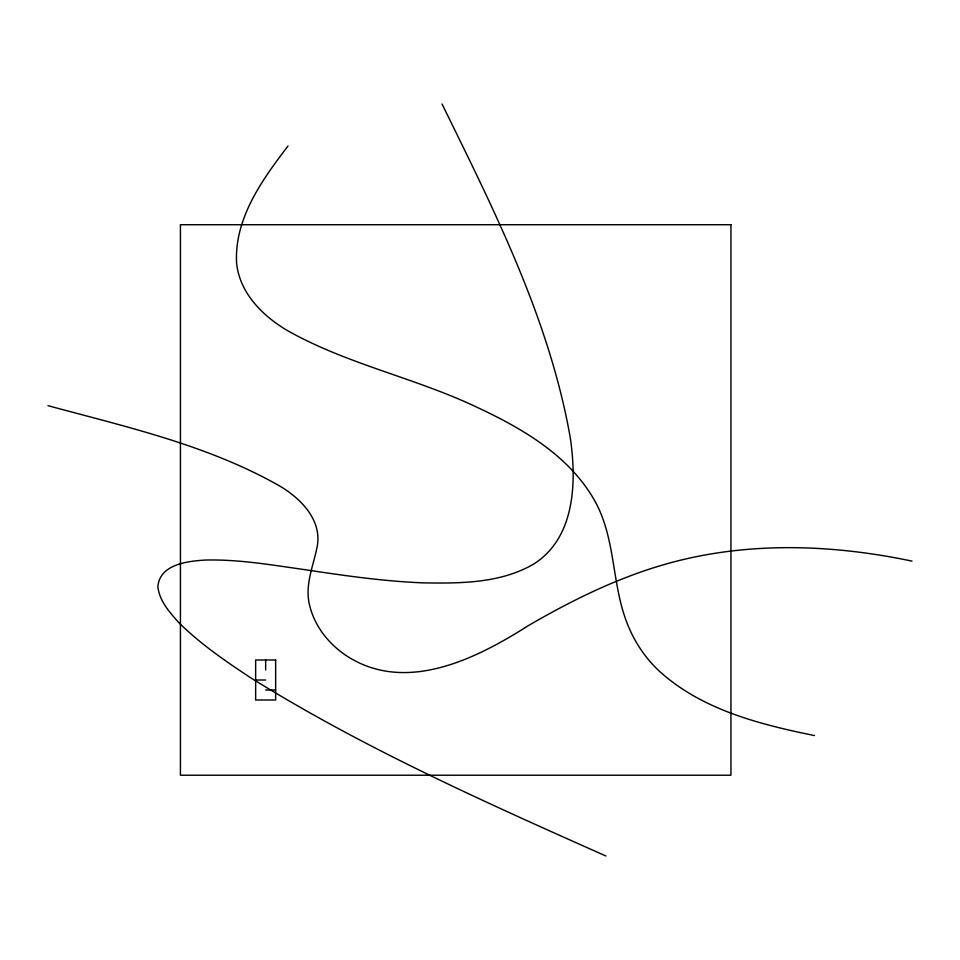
<?xml version="1.0" encoding="UTF-8"?>
<svg xmlns="http://www.w3.org/2000/svg" width="960" height="960" viewBox="0 0 960 960"><rect width="100%" height="100%" fill="white"/><g stroke="black" fill="none" stroke-linecap="round" stroke-linejoin="round"><path stroke-width="1.44" d="M287.988 146.028C262.2 179.808 234.264 218.4 236.58 263.064C239.652 292.992 262.452 315.744 287.16 330.408C347.208 364.416 416.016 377.988 478.044 407.772C523.536 429.06 570.204 456.432 595.26 501.744C616.56 540.588 611.34 587.208 628.848 627.384A128.988 128.988 0 0 0 658.02 669.948C700.608 709.464 759.108 724.284 814.512 735.564M255.648 680.004L265.656 680.004M265.656 690L275.652 690M912 561.108C835.236 544.956 754.764 541.608 678.216 560.772C624.996 574.116 575.316 598.272 528.108 625.776C476.172 658.812 406.152 693.948 347.316 656.316C329.268 644.604 314.784 626.7 309.684 605.568C304.524 585.96 313.008 566.892 316.896 547.944C323.004 520.92 301.164 498.696 279.816 486.072C208.284 445.272 126.768 427.032 48 405.672M605.868 855.984C484.44 801.936 362.424 747.54 249.468 676.992C224.532 660.492 199.74 643.428 178.464 622.272C169.368 611.964 159.36 600.912 157.872 586.62C159.78 564.168 187.668 561.144 205.44 560.052C238.5 559.248 271.248 564.9 303.876 569.532C343.344 575.448 382.92 581.28 422.844 582.852C460.32 583.488 500.364 583.44 533.748 564.036C575.412 537.504 576.672 481.68 570.312 437.916C549.528 319.572 494.472 210.912 442.032 104.016M265.656 660L265.656 669.996M730.944 224.712L180.432 224.712L180.432 775.224L730.944 775.224L730.944 224.712M275.652 660L255.648 660L255.648 700.008L275.652 700.008L275.652 660"/></g></svg>
